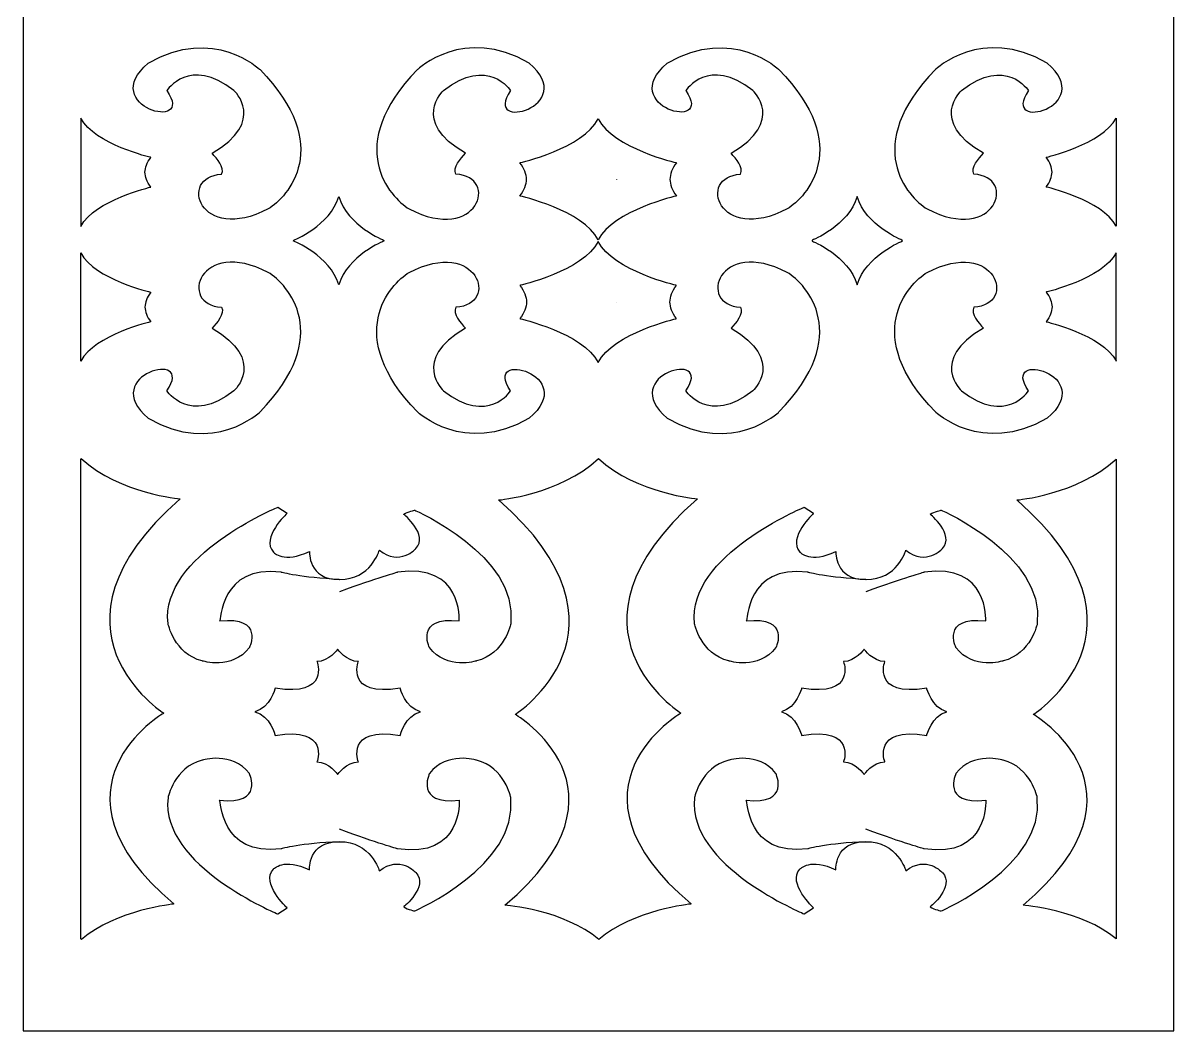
# Model space of a CAD drawing. Header units: centimetres. Extents: x 13.9 to 20, y -9 to 9.
# Drawn here: x 13.9 to 19.96, y -9 to -3.69 of the extents above; entities that cross this region are included whole.
import ezdxf

# ---------------------------------------------------------------- set-up
doc = ezdxf.new("R2010")
doc.units = ezdxf.units.CM
doc.header["$MEASUREMENT"] = 0
doc.layers.add('layer 1', color=7, linetype='Continuous')

msp = doc.modelspace()

# ---------------------------------------------------------------- linework, layer by layer
at = {"layer": 'layer 1', "color": 250, "lineweight": 30}
for points, knots in [([(13.90132, -9.00021), (13.90132, -9.00021), (13.90132, 9.00077), (13.90132, 9.00077), (13.90132, 9.00077), (13.90132, 9.00077), (19.95744, 9.00077), (19.95744, 9.00077), (19.95744, 9.00077), (19.95744, 9.00077), (19.95744, -9.00021), (19.95744, -9.00021), (19.95744, -9.00021), (19.95744, -9.00021), (13.90132, -9.00021), (13.90132, -9.00021)], [0, 0, 0, 0, 0.2, 0.2, 0.2, 0.2, 0.4, 0.4, 0.4, 0.4, 0.6, 0.6, 0.6, 0.6, 1, 1, 1, 1]), ([(14.9461, -4.48958), (14.71472, -4.50199), (14.82998, -4.85938), (15.19199, -4.67248), (15.19199, -4.67248), (15.29365, -4.61086), (15.54056, -4.34183), (15.14827, -3.93847), (15.14827, -3.93847), (15.14827, -3.93847), (14.90584, -3.7055), (14.56055, -3.90455), (14.56055, -3.90455), (14.29037, -4.13329), (14.81275, -4.27276), (14.65851, -4.0493), (14.65851, -4.0493), (14.65851, -4.0493), (14.77605, -3.86609), (15.01114, -4.0493), (15.01114, -4.0493), (15.01114, -4.0493), (15.18745, -4.2099), (14.89604, -4.37953), (14.89604, -4.37953), (14.92125, -4.40654), (14.96384, -4.45336), (14.9461, -4.48958)], [0, 0, 0, 0, 0.125, 0.125, 0.125, 0.125, 0.25, 0.25, 0.25, 0.25, 0.375, 0.375, 0.375, 0.375, 0.5, 0.5, 0.5, 0.5, 0.625, 0.625, 0.625, 0.625, 0.75, 0.75, 0.75, 0.75, 1, 1, 1, 1]), ([(16.17908, -4.48958), (16.41046, -4.50199), (16.2952, -4.85938), (15.93319, -4.67248), (15.93319, -4.67248), (15.83153, -4.61086), (15.58462, -4.34183), (15.97691, -3.93847), (15.97691, -3.93847), (15.97691, -3.93847), (16.21934, -3.7055), (16.56462, -3.90455), (16.56462, -3.90455), (16.83481, -4.13329), (16.31244, -4.27276), (16.46667, -4.0493), (16.46667, -4.0493), (16.46667, -4.0493), (16.34913, -3.86609), (16.11404, -4.0493), (16.11404, -4.0493), (16.11404, -4.0493), (15.93773, -4.2099), (16.22914, -4.37953), (16.22914, -4.37953), (16.20393, -4.40654), (16.16134, -4.45336), (16.17908, -4.48958)], [0, 0, 0, 0, 0.125, 0.125, 0.125, 0.125, 0.25, 0.25, 0.25, 0.25, 0.375, 0.375, 0.375, 0.375, 0.5, 0.5, 0.5, 0.5, 0.625, 0.625, 0.625, 0.625, 0.75, 0.75, 0.75, 0.75, 1, 1, 1, 1]), ([(17.6768, -4.48958), (17.44542, -4.50199), (17.56069, -4.85938), (17.92269, -4.67248), (17.92269, -4.67248), (18.02436, -4.61086), (18.27126, -4.34183), (17.87898, -3.93847), (17.87898, -3.93847), (17.87898, -3.93847), (17.63654, -3.7055), (17.29126, -3.90455), (17.29126, -3.90455), (17.02107, -4.13329), (17.54345, -4.27276), (17.38921, -4.0493), (17.38921, -4.0493), (17.38921, -4.0493), (17.50675, -3.86609), (17.74184, -4.0493), (17.74184, -4.0493), (17.74184, -4.0493), (17.91816, -4.2099), (17.62675, -4.37953), (17.62675, -4.37953), (17.65195, -4.40654), (17.69455, -4.45336), (17.6768, -4.48958)], [0, 0, 0, 0, 0.125, 0.125, 0.125, 0.125, 0.25, 0.25, 0.25, 0.25, 0.375, 0.375, 0.375, 0.375, 0.5, 0.5, 0.5, 0.5, 0.625, 0.625, 0.625, 0.625, 0.75, 0.75, 0.75, 0.75, 1, 1, 1, 1]), ([(18.90437, -4.48958), (19.13576, -4.50199), (19.02049, -4.85938), (18.65849, -4.67248), (18.65849, -4.67248), (18.55682, -4.61086), (18.30992, -4.34183), (18.7022, -3.93847), (18.7022, -3.93847), (18.7022, -3.93847), (18.94464, -3.7055), (19.28992, -3.90455), (19.28992, -3.90455), (19.56011, -4.13329), (19.03773, -4.27276), (19.19197, -4.0493), (19.19197, -4.0493), (19.19197, -4.0493), (19.07442, -3.86609), (18.83934, -4.0493), (18.83934, -4.0493), (18.83934, -4.0493), (18.66302, -4.2099), (18.95443, -4.37953), (18.95443, -4.37953), (18.92923, -4.40654), (18.88663, -4.45336), (18.90437, -4.48958)], [0, 0, 0, 0, 0.125, 0.125, 0.125, 0.125, 0.25, 0.25, 0.25, 0.25, 0.375, 0.375, 0.375, 0.375, 0.5, 0.5, 0.5, 0.5, 0.625, 0.625, 0.625, 0.625, 0.75, 0.75, 0.75, 0.75, 1, 1, 1, 1]), ([(14.20552, -4.19438), (14.20557, -4.19448), (14.20563, -4.19458), (14.20568, -4.19468), (14.20568, -4.19468), (14.27717, -4.33331), (14.57471, -4.40142), (14.57471, -4.40142), (14.57471, -4.40142), (14.55241, -4.42835), (14.54406, -4.45528), (14.54295, -4.47936), (14.54295, -4.47936), (14.54406, -4.50345), (14.55241, -4.53037), (14.57471, -4.55731), (14.57471, -4.55731), (14.57471, -4.55731), (14.27705, -4.62543), (14.20564, -4.76412), (14.20564, -4.76412), (14.2056, -4.76419), (14.20556, -4.76426), (14.20552, -4.76434), (14.20552, -4.76434), (14.20552, -4.76434), (14.20552, -4.19438), (14.20552, -4.19438)], [0, 0, 0, 0, 0.125, 0.125, 0.125, 0.125, 0.25, 0.25, 0.25, 0.25, 0.375, 0.375, 0.375, 0.375, 0.5, 0.5, 0.5, 0.5, 0.625, 0.625, 0.625, 0.625, 0.75, 0.75, 0.75, 0.75, 1, 1, 1, 1]), ([(16.92794, -4.83523), (17.00752, -4.68008), (17.34051, -4.60387), (17.34051, -4.60387), (17.34051, -4.60387), (17.3156, -4.57377), (17.30627, -4.54368), (17.30502, -4.51676), (17.30502, -4.51676), (17.30627, -4.48985), (17.3156, -4.45976), (17.34051, -4.42966), (17.34051, -4.42966), (17.34051, -4.42966), (17.00752, -4.35345), (16.92794, -4.1983), (16.92794, -4.1983), (16.84836, -4.35345), (16.51537, -4.42966), (16.51537, -4.42966), (16.51537, -4.42966), (16.54029, -4.45976), (16.54961, -4.48985), (16.55087, -4.51676), (16.55087, -4.51676), (16.54961, -4.54368), (16.54029, -4.57377), (16.51537, -4.60387), (16.51537, -4.60387), (16.51537, -4.60387), (16.84836, -4.68008), (16.92794, -4.83523)], [0, 0, 0, 0, 0.1111111, 0.1111111, 0.1111111, 0.1111111, 0.2222222, 0.2222222, 0.2222222, 0.2222222, 0.3333333, 0.3333333, 0.3333333, 0.3333333, 0.4444444, 0.4444444, 0.4444444, 0.4444444, 0.5555556, 0.5555556, 0.5555556, 0.5555556, 0.6666667, 0.6666667, 0.6666667, 0.6666667, 0.7777778, 0.7777778, 0.7777778, 0.7777778, 1, 1, 1, 1]), ([(19.65324, -4.19375), (19.65319, -4.19385), (19.65313, -4.19395), (19.65307, -4.19405), (19.65307, -4.19405), (19.58158, -4.33269), (19.28405, -4.40079), (19.28405, -4.40079), (19.28405, -4.40079), (19.30634, -4.42772), (19.31469, -4.45465), (19.31581, -4.47873), (19.31581, -4.47873), (19.31469, -4.50281), (19.30634, -4.52974), (19.28405, -4.55668), (19.28405, -4.55668), (19.28405, -4.55668), (19.58171, -4.62481), (19.65312, -4.76349), (19.65312, -4.76349), (19.65316, -4.76356), (19.6532, -4.76364), (19.65324, -4.76371), (19.65324, -4.76371), (19.65324, -4.76371), (19.65324, -4.19375), (19.65324, -4.19375)], [0, 0, 0, 0, 0.125, 0.125, 0.125, 0.125, 0.25, 0.25, 0.25, 0.25, 0.375, 0.375, 0.375, 0.375, 0.5, 0.5, 0.5, 0.5, 0.625, 0.625, 0.625, 0.625, 0.75, 0.75, 0.75, 0.75, 1, 1, 1, 1]), ([(15.79949, -4.83966), (15.79956, -4.8395), (15.79963, -4.83934), (15.79971, -4.83918), (15.79971, -4.83918), (15.79992, -4.83872), (15.80014, -4.83827), (15.80036, -4.83781), (15.80036, -4.83781), (15.80036, -4.83781), (15.60845, -4.7616), (15.56259, -4.60644), (15.56259, -4.60644), (15.51673, -4.7616), (15.32482, -4.83781), (15.32482, -4.83781), (15.32482, -4.83781), (15.32504, -4.83827), (15.32526, -4.83874), (15.32548, -4.8392), (15.32548, -4.8392), (15.32555, -4.83935), (15.32562, -4.83951), (15.3257, -4.83966), (15.3257, -4.83966), (15.32562, -4.83982), (15.32555, -4.83997), (15.32548, -4.84013), (15.32548, -4.84013), (15.32526, -4.84059), (15.32504, -4.84105), (15.32482, -4.84151), (15.32482, -4.84151), (15.32482, -4.84151), (15.51672, -4.91773), (15.56259, -5.07288), (15.56259, -5.07288), (15.60845, -4.91773), (15.80036, -4.84152), (15.80036, -4.84152), (15.80036, -4.84152), (15.80014, -4.84106), (15.79992, -4.8406), (15.79971, -4.84014), (15.79971, -4.84014), (15.79963, -4.83998), (15.79956, -4.83982), (15.79949, -4.83966)], [0, 0, 0, 0, 0.0769231, 0.0769231, 0.0769231, 0.0769231, 0.1538462, 0.1538462, 0.1538462, 0.1538462, 0.2307692, 0.2307692, 0.2307692, 0.2307692, 0.3076923, 0.3076923, 0.3076923, 0.3076923, 0.3846154, 0.3846154, 0.3846154, 0.3846154, 0.4615385, 0.4615385, 0.4615385, 0.4615385, 0.5384615, 0.5384615, 0.5384615, 0.5384615, 0.6153846, 0.6153846, 0.6153846, 0.6153846, 0.6923077, 0.6923077, 0.6923077, 0.6923077, 0.7692308, 0.7692308, 0.7692308, 0.7692308, 0.8461538, 0.8461538, 0.8461538, 0.8461538, 1, 1, 1, 1]), ([(18.52749, -4.83966), (18.52756, -4.83982), (18.52763, -4.83998), (18.52771, -4.84014), (18.52771, -4.84014), (18.52792, -4.8406), (18.52814, -4.84106), (18.52836, -4.84152), (18.52836, -4.84152), (18.52836, -4.84152), (18.33645, -4.91773), (18.29059, -5.07288), (18.29059, -5.07288), (18.24472, -4.91773), (18.05282, -4.84152), (18.05282, -4.84152), (18.05282, -4.84152), (18.05304, -4.84105), (18.05326, -4.84059), (18.05348, -4.84013), (18.05348, -4.84013), (18.05355, -4.83997), (18.05362, -4.83982), (18.05369, -4.83966), (18.05369, -4.83966), (18.05362, -4.83951), (18.05355, -4.83935), (18.05348, -4.8392), (18.05348, -4.8392), (18.05326, -4.83874), (18.05304, -4.83827), (18.05282, -4.83781), (18.05282, -4.83781), (18.05282, -4.83781), (18.24472, -4.7616), (18.29059, -4.60644), (18.29059, -4.60644), (18.33645, -4.7616), (18.52836, -4.83781), (18.52836, -4.83781), (18.52836, -4.83781), (18.52814, -4.83827), (18.52792, -4.83872), (18.52771, -4.83918), (18.52771, -4.83918), (18.52763, -4.83934), (18.52756, -4.8395), (18.52749, -4.83966)], [0, 0, 0, 0, 0.0769231, 0.0769231, 0.0769231, 0.0769231, 0.1538462, 0.1538462, 0.1538462, 0.1538462, 0.2307692, 0.2307692, 0.2307692, 0.2307692, 0.3076923, 0.3076923, 0.3076923, 0.3076923, 0.3846154, 0.3846154, 0.3846154, 0.3846154, 0.4615385, 0.4615385, 0.4615385, 0.4615385, 0.5384615, 0.5384615, 0.5384615, 0.5384615, 0.6153846, 0.6153846, 0.6153846, 0.6153846, 0.6923077, 0.6923077, 0.6923077, 0.6923077, 0.7692308, 0.7692308, 0.7692308, 0.7692308, 0.8461538, 0.8461538, 0.8461538, 0.8461538, 1, 1, 1, 1]), ([(14.9461, -5.18975), (14.71472, -5.17733), (14.82998, -4.81995), (15.19199, -5.00684), (15.19199, -5.00684), (15.29365, -5.06847), (15.54056, -5.33749), (15.14827, -5.74085), (15.14827, -5.74085), (15.14827, -5.74085), (14.90584, -5.97382), (14.56055, -5.77478), (14.56055, -5.77478), (14.29037, -5.54603), (14.81275, -5.40656), (14.65851, -5.63002), (14.65851, -5.63002), (14.65851, -5.63002), (14.77605, -5.81323), (15.01114, -5.63002), (15.01114, -5.63002), (15.01114, -5.63002), (15.18745, -5.46943), (14.89604, -5.29979), (14.89604, -5.29979), (14.92125, -5.27279), (14.96384, -5.22596), (14.9461, -5.18975)], [0, 0, 0, 0, 0.125, 0.125, 0.125, 0.125, 0.25, 0.25, 0.25, 0.25, 0.375, 0.375, 0.375, 0.375, 0.5, 0.5, 0.5, 0.5, 0.625, 0.625, 0.625, 0.625, 0.75, 0.75, 0.75, 0.75, 1, 1, 1, 1]), ([(16.17908, -5.18975), (16.41046, -5.17733), (16.2952, -4.81995), (15.93319, -5.00684), (15.93319, -5.00684), (15.83153, -5.06847), (15.58462, -5.33749), (15.97691, -5.74085), (15.97691, -5.74085), (15.97691, -5.74085), (16.21934, -5.97382), (16.56462, -5.77478), (16.56462, -5.77478), (16.83481, -5.54603), (16.31244, -5.40656), (16.46667, -5.63002), (16.46667, -5.63002), (16.46667, -5.63002), (16.34913, -5.81323), (16.11404, -5.63002), (16.11404, -5.63002), (16.11404, -5.63002), (15.93773, -5.46943), (16.22914, -5.29979), (16.22914, -5.29979), (16.20393, -5.27279), (16.16134, -5.22596), (16.17908, -5.18975)], [0, 0, 0, 0, 0.125, 0.125, 0.125, 0.125, 0.25, 0.25, 0.25, 0.25, 0.375, 0.375, 0.375, 0.375, 0.5, 0.5, 0.5, 0.5, 0.625, 0.625, 0.625, 0.625, 0.75, 0.75, 0.75, 0.75, 1, 1, 1, 1]), ([(16.92794, -4.8441), (17.00752, -4.99925), (17.34051, -5.07546), (17.34051, -5.07546), (17.34051, -5.07546), (17.3156, -5.10556), (17.30627, -5.13565), (17.30502, -5.16256), (17.30502, -5.16256), (17.30627, -5.18948), (17.3156, -5.21957), (17.34051, -5.24966), (17.34051, -5.24966), (17.34051, -5.24966), (17.00752, -5.32588), (16.92794, -5.48103), (16.92794, -5.48103), (16.84836, -5.32588), (16.51537, -5.24966), (16.51537, -5.24966), (16.51537, -5.24966), (16.54029, -5.21957), (16.54961, -5.18948), (16.55087, -5.16256), (16.55087, -5.16256), (16.54961, -5.13565), (16.54029, -5.10556), (16.51537, -5.07546), (16.51537, -5.07546), (16.51537, -5.07546), (16.84836, -4.99925), (16.92794, -4.8441)], [0, 0, 0, 0, 0.1111111, 0.1111111, 0.1111111, 0.1111111, 0.2222222, 0.2222222, 0.2222222, 0.2222222, 0.3333333, 0.3333333, 0.3333333, 0.3333333, 0.4444444, 0.4444444, 0.4444444, 0.4444444, 0.5555556, 0.5555556, 0.5555556, 0.5555556, 0.6666667, 0.6666667, 0.6666667, 0.6666667, 0.7777778, 0.7777778, 0.7777778, 0.7777778, 1, 1, 1, 1]), ([(17.6768, -5.18975), (17.44542, -5.17733), (17.56069, -4.81995), (17.92269, -5.00684), (17.92269, -5.00684), (18.02436, -5.06847), (18.27126, -5.33749), (17.87898, -5.74085), (17.87898, -5.74085), (17.87898, -5.74085), (17.63654, -5.97382), (17.29126, -5.77478), (17.29126, -5.77478), (17.02107, -5.54603), (17.54345, -5.40656), (17.38921, -5.63002), (17.38921, -5.63002), (17.38921, -5.63002), (17.50675, -5.81323), (17.74184, -5.63002), (17.74184, -5.63002), (17.74184, -5.63002), (17.91816, -5.46943), (17.62675, -5.29979), (17.62675, -5.29979), (17.65195, -5.27279), (17.69455, -5.22596), (17.6768, -5.18975)], [0, 0, 0, 0, 0.125, 0.125, 0.125, 0.125, 0.25, 0.25, 0.25, 0.25, 0.375, 0.375, 0.375, 0.375, 0.5, 0.5, 0.5, 0.5, 0.625, 0.625, 0.625, 0.625, 0.75, 0.75, 0.75, 0.75, 1, 1, 1, 1]), ([(18.90437, -5.18975), (19.13576, -5.17733), (19.02049, -4.81995), (18.65849, -5.00684), (18.65849, -5.00684), (18.55682, -5.06847), (18.30992, -5.33749), (18.7022, -5.74085), (18.7022, -5.74085), (18.7022, -5.74085), (18.94464, -5.97382), (19.28992, -5.77478), (19.28992, -5.77478), (19.56011, -5.54603), (19.03773, -5.40656), (19.19197, -5.63002), (19.19197, -5.63002), (19.19197, -5.63002), (19.07442, -5.81323), (18.83934, -5.63002), (18.83934, -5.63002), (18.83934, -5.63002), (18.66302, -5.46943), (18.95443, -5.29979), (18.95443, -5.29979), (18.92923, -5.27279), (18.88663, -5.22596), (18.90437, -5.18975)], [0, 0, 0, 0, 0.125, 0.125, 0.125, 0.125, 0.25, 0.25, 0.25, 0.25, 0.375, 0.375, 0.375, 0.375, 0.5, 0.5, 0.5, 0.5, 0.625, 0.625, 0.625, 0.625, 0.75, 0.75, 0.75, 0.75, 1, 1, 1, 1]), ([(14.20552, -5.47391), (14.20557, -5.47381), (14.20563, -5.47371), (14.20568, -5.47361), (14.20568, -5.47361), (14.27717, -5.33497), (14.57471, -5.26687), (14.57471, -5.26687), (14.57471, -5.26687), (14.55241, -5.23994), (14.54406, -5.21301), (14.54295, -5.18893), (14.54295, -5.18893), (14.54406, -5.16484), (14.55241, -5.13792), (14.57471, -5.11098), (14.57471, -5.11098), (14.57471, -5.11098), (14.27705, -5.04286), (14.20564, -4.90417), (14.20564, -4.90417), (14.2056, -4.90409), (14.20556, -4.90402), (14.20552, -4.90395), (14.20552, -4.90395), (14.20552, -4.90395), (14.20552, -5.47391), (14.20552, -5.47391)], [0, 0, 0, 0, 0.125, 0.125, 0.125, 0.125, 0.25, 0.25, 0.25, 0.25, 0.375, 0.375, 0.375, 0.375, 0.5, 0.5, 0.5, 0.5, 0.625, 0.625, 0.625, 0.625, 0.75, 0.75, 0.75, 0.75, 1, 1, 1, 1]), ([(19.65324, -5.47328), (19.65319, -5.47318), (19.65313, -5.47308), (19.65307, -5.47298), (19.65307, -5.47298), (19.58158, -5.33434), (19.28405, -5.26624), (19.28405, -5.26624), (19.28405, -5.26624), (19.30634, -5.23931), (19.31469, -5.21238), (19.31581, -5.1883), (19.31581, -5.1883), (19.31469, -5.16422), (19.30634, -5.13729), (19.28405, -5.11036), (19.28405, -5.11036), (19.28405, -5.11036), (19.58171, -5.04223), (19.65312, -4.90354), (19.65312, -4.90354), (19.65316, -4.90346), (19.6532, -4.9034), (19.65324, -4.90332), (19.65324, -4.90332), (19.65324, -4.90332), (19.65324, -5.47328), (19.65324, -5.47328)], [0, 0, 0, 0, 0.125, 0.125, 0.125, 0.125, 0.25, 0.25, 0.25, 0.25, 0.375, 0.375, 0.375, 0.375, 0.5, 0.5, 0.5, 0.5, 0.625, 0.625, 0.625, 0.625, 0.75, 0.75, 0.75, 0.75, 1, 1, 1, 1]), ([(14.20945, -8.51903), (14.38958, -8.36245), (14.69561, -8.3316), (14.69561, -8.3316), (14.69561, -8.3316), (13.96981, -7.71994), (14.6416, -7.32708), (14.6416, -7.32708), (14.6416, -7.32708), (14.6416, -7.32708), (13.94704, -6.88295), (14.72842, -6.19824), (14.72842, -6.19824), (14.72842, -6.19824), (14.41164, -6.1725), (14.2078, -5.9871), (14.2078, -5.9871), (14.20704, -5.9878), (14.20628, -5.98848), (14.20552, -5.98917), (14.20552, -5.98917), (14.20552, -5.98917), (14.20552, -8.5157), (14.20552, -8.5157), (14.20552, -8.5157), (14.20683, -8.51681), (14.20815, -8.51791), (14.20945, -8.51903)], [0, 0, 0, 0, 0.125, 0.125, 0.125, 0.125, 0.25, 0.25, 0.25, 0.25, 0.375, 0.375, 0.375, 0.375, 0.5, 0.5, 0.5, 0.5, 0.625, 0.625, 0.625, 0.625, 0.75, 0.75, 0.75, 0.75, 1, 1, 1, 1]), ([(16.93082, -8.51903), (17.11095, -8.36245), (17.41699, -8.3316), (17.41699, -8.3316), (17.41699, -8.3316), (16.69118, -7.71994), (17.36298, -7.32709), (17.36298, -7.32709), (17.36298, -7.32709), (17.36298, -7.32709), (16.66841, -6.88295), (17.4498, -6.19824), (17.4498, -6.19824), (17.4498, -6.19824), (17.13302, -6.1725), (16.92918, -5.9871), (16.92918, -5.9871), (16.72555, -6.17667), (16.40399, -6.20469), (16.40399, -6.20469), (16.40399, -6.20469), (17.18538, -6.8894), (16.49082, -7.33353), (16.49082, -7.33353), (16.49082, -7.33353), (16.49082, -7.33353), (17.16261, -7.72638), (16.4368, -8.33805), (16.4368, -8.33805), (16.4368, -8.33805), (16.75069, -8.36245), (16.93082, -8.51903)], [0, 0, 0, 0, 0.1111111, 0.1111111, 0.1111111, 0.1111111, 0.2222222, 0.2222222, 0.2222222, 0.2222222, 0.3333333, 0.3333333, 0.3333333, 0.3333333, 0.4444444, 0.4444444, 0.4444444, 0.4444444, 0.5555556, 0.5555556, 0.5555556, 0.5555556, 0.6666667, 0.6666667, 0.6666667, 0.6666667, 0.7777778, 0.7777778, 0.7777778, 0.7777778, 1, 1, 1, 1]), ([(19.65324, -5.98918), (19.65316, -5.98925), (19.65308, -5.98932), (19.65301, -5.98938), (19.65301, -5.98938), (19.44926, -6.17687), (19.13034, -6.20469), (19.13034, -6.20469), (19.13034, -6.20469), (19.91172, -6.8894), (19.21716, -7.33353), (19.21716, -7.33353), (19.21716, -7.33353), (19.21716, -7.33353), (19.88895, -7.72639), (19.16314, -8.33806), (19.16314, -8.33806), (19.16314, -8.33806), (19.47201, -8.36208), (19.6528, -8.51533), (19.6528, -8.51533), (19.65294, -8.51545), (19.65309, -8.51558), (19.65324, -8.5157), (19.65324, -8.5157), (19.65324, -8.5157), (19.65324, -5.98918), (19.65324, -5.98918)], [0, 0, 0, 0, 0.125, 0.125, 0.125, 0.125, 0.25, 0.25, 0.25, 0.25, 0.375, 0.375, 0.375, 0.375, 0.5, 0.5, 0.5, 0.5, 0.625, 0.625, 0.625, 0.625, 0.75, 0.75, 0.75, 0.75, 1, 1, 1, 1]), ([(15.5654, -6.62263), (15.56539, -6.62263), (15.56538, -6.62263), (15.56537, -6.62263), (15.56537, -6.62263), (15.40119, -6.6261), (15.40812, -6.47526), (15.40812, -6.47526), (15.40812, -6.47526), (15.27465, -6.54119), (15.21887, -6.4786), (15.21887, -6.4786), (15.21887, -6.4786), (15.15093, -6.40538), (15.29057, -6.2749), (15.29057, -6.2749), (15.29057, -6.2749), (15.29057, -6.2749), (15.2418, -6.24287), (15.2418, -6.24287), (15.2418, -6.24287), (15.2418, -6.24287), (14.62437, -6.49589), (14.66422, -6.85431), (14.66422, -6.85431), (14.66422, -6.85431), (14.69568, -7.01511), (14.84461, -7.05192), (14.84461, -7.05192), (14.84461, -7.05192), (15.00055, -7.10128), (15.0924, -6.98174), (15.0924, -6.98174), (15.0924, -6.98174), (15.17173, -6.81592), (14.93584, -6.84099), (14.93584, -6.84099), (14.94491, -6.84656), (14.93477, -6.54345), (15.26015, -6.58555), (15.26015, -6.58555), (15.26015, -6.58555), (15.36548, -6.61458), (15.5654, -6.62263)], [0, 0, 0, 0, 0.0833333, 0.0833333, 0.0833333, 0.0833333, 0.1666667, 0.1666667, 0.1666667, 0.1666667, 0.25, 0.25, 0.25, 0.25, 0.3333333, 0.3333333, 0.3333333, 0.3333333, 0.4166667, 0.4166667, 0.4166667, 0.4166667, 0.5, 0.5, 0.5, 0.5, 0.5833333, 0.5833333, 0.5833333, 0.5833333, 0.6666667, 0.6666667, 0.6666667, 0.6666667, 0.75, 0.75, 0.75, 0.75, 0.8333333, 0.8333333, 0.8333333, 0.8333333, 1, 1, 1, 1]), ([(15.56682, -6.62263), (15.73102, -6.62612), (15.77631, -6.46923), (15.77631, -6.46923), (15.77631, -6.46923), (15.88389, -6.55465), (15.96882, -6.46051), (15.96882, -6.46051), (15.96882, -6.46051), (16.03677, -6.38729), (15.90422, -6.27985), (15.90422, -6.27985), (15.90422, -6.27985), (15.92735, -6.26517), (15.96258, -6.25845), (15.96258, -6.25845), (15.96258, -6.25845), (15.96258, -6.25845), (16.50785, -6.49589), (16.46799, -6.85431), (16.46799, -6.85431), (16.46799, -6.85431), (16.43653, -7.01511), (16.2876, -7.05192), (16.2876, -7.05192), (16.2876, -7.05192), (16.13166, -7.10128), (16.03981, -6.98174), (16.03981, -6.98174), (16.03981, -6.98174), (15.96048, -6.81592), (16.19637, -6.84099), (16.19637, -6.84099), (16.19637, -6.84099), (16.21474, -6.5328), (15.87206, -6.58555), (15.87206, -6.58555), (15.87206, -6.58555), (15.76673, -6.61458), (15.56611, -6.68811)], [0, 0, 0, 0, 0.0909091, 0.0909091, 0.0909091, 0.0909091, 0.1818182, 0.1818182, 0.1818182, 0.1818182, 0.2727273, 0.2727273, 0.2727273, 0.2727273, 0.3636364, 0.3636364, 0.3636364, 0.3636364, 0.4545455, 0.4545455, 0.4545455, 0.4545455, 0.5454545, 0.5454545, 0.5454545, 0.5454545, 0.6363636, 0.6363636, 0.6363636, 0.6363636, 0.7272727, 0.7272727, 0.7272727, 0.7272727, 0.8181818, 0.8181818, 0.8181818, 0.8181818, 1, 1, 1, 1]), ([(18.33574, -6.62263), (18.33574, -6.62263), (18.33573, -6.62263), (18.33572, -6.62263), (18.33572, -6.62263), (18.17154, -6.6261), (18.17847, -6.47526), (18.17847, -6.47526), (18.17847, -6.47526), (18.045, -6.54119), (17.98922, -6.4786), (17.98922, -6.4786), (17.98922, -6.4786), (17.92127, -6.40538), (18.06092, -6.2749), (18.06092, -6.2749), (18.06092, -6.2749), (18.06092, -6.2749), (18.01214, -6.24287), (18.01214, -6.24287), (18.01214, -6.24287), (18.01214, -6.24287), (17.39471, -6.49589), (17.43457, -6.85431), (17.43457, -6.85431), (17.43457, -6.85431), (17.46603, -7.01511), (17.61496, -7.05192), (17.61496, -7.05192), (17.61496, -7.05192), (17.7709, -7.10128), (17.86275, -6.98174), (17.86275, -6.98174), (17.86275, -6.98174), (17.94207, -6.81592), (17.70619, -6.84099), (17.70619, -6.84099), (17.71525, -6.84656), (17.70512, -6.54345), (18.0305, -6.58555), (18.0305, -6.58555), (18.0305, -6.58555), (18.13583, -6.61458), (18.33574, -6.62263)], [0, 0, 0, 0, 0.0833333, 0.0833333, 0.0833333, 0.0833333, 0.1666667, 0.1666667, 0.1666667, 0.1666667, 0.25, 0.25, 0.25, 0.25, 0.3333333, 0.3333333, 0.3333333, 0.3333333, 0.4166667, 0.4166667, 0.4166667, 0.4166667, 0.5, 0.5, 0.5, 0.5, 0.5833333, 0.5833333, 0.5833333, 0.5833333, 0.6666667, 0.6666667, 0.6666667, 0.6666667, 0.75, 0.75, 0.75, 0.75, 0.8333333, 0.8333333, 0.8333333, 0.8333333, 1, 1, 1, 1]), ([(18.33716, -6.62263), (18.50136, -6.62612), (18.54666, -6.46923), (18.54666, -6.46923), (18.54666, -6.46923), (18.65424, -6.55465), (18.73917, -6.46051), (18.73917, -6.46051), (18.73917, -6.46051), (18.80712, -6.38729), (18.67457, -6.27985), (18.67457, -6.27985), (18.67457, -6.27985), (18.69769, -6.26517), (18.73293, -6.25845), (18.73293, -6.25845), (18.73293, -6.25845), (18.73293, -6.25845), (19.27819, -6.49589), (19.23834, -6.85431), (19.23834, -6.85431), (19.23834, -6.85431), (19.20687, -7.01511), (19.05795, -7.05192), (19.05795, -7.05192), (19.05795, -7.05192), (18.902, -7.10128), (18.81015, -6.98174), (18.81015, -6.98174), (18.81015, -6.98174), (18.73083, -6.81592), (18.96672, -6.84099), (18.96672, -6.84099), (18.96672, -6.84099), (18.98509, -6.5328), (18.64241, -6.58555), (18.64241, -6.58555), (18.64241, -6.58555), (18.53708, -6.61458), (18.33645, -6.68811)], [0, 0, 0, 0, 0.0909091, 0.0909091, 0.0909091, 0.0909091, 0.1818182, 0.1818182, 0.1818182, 0.1818182, 0.2727273, 0.2727273, 0.2727273, 0.2727273, 0.3636364, 0.3636364, 0.3636364, 0.3636364, 0.4545455, 0.4545455, 0.4545455, 0.4545455, 0.5454545, 0.5454545, 0.5454545, 0.5454545, 0.6363636, 0.6363636, 0.6363636, 0.6363636, 0.7272727, 0.7272727, 0.7272727, 0.7272727, 0.8181818, 0.8181818, 0.8181818, 0.8181818, 1, 1, 1, 1]), ([(15.9924, -7.31974), (15.91137, -7.3408), (15.88605, -7.44371), (15.88605, -7.44371), (15.88605, -7.44371), (15.59483, -7.39693), (15.66574, -7.58405), (15.66574, -7.58405), (15.66574, -7.58405), (15.60242, -7.58405), (15.55684, -7.64954), (15.55684, -7.64954), (15.55684, -7.64954), (15.55684, -7.64954), (15.51126, -7.58405), (15.44795, -7.58405), (15.44795, -7.58405), (15.44795, -7.58405), (15.51886, -7.39693), (15.22764, -7.44371), (15.22764, -7.44371), (15.22764, -7.44371), (15.20232, -7.3408), (15.12128, -7.31974), (15.12128, -7.31974), (15.20232, -7.29869), (15.22764, -7.19578), (15.22764, -7.19578), (15.22764, -7.19578), (15.51886, -7.24256), (15.44795, -7.05544), (15.44795, -7.05544), (15.44795, -7.05544), (15.51126, -7.05544), (15.55684, -6.98995), (15.55684, -6.98995), (15.55684, -6.98995), (15.55684, -6.98995), (15.60242, -7.05544), (15.66574, -7.05544), (15.66574, -7.05544), (15.66574, -7.05544), (15.59483, -7.24256), (15.88605, -7.19578), (15.88605, -7.19578), (15.88605, -7.19578), (15.91137, -7.29869), (15.9924, -7.31974)], [0, 0, 0, 0, 0.0769231, 0.0769231, 0.0769231, 0.0769231, 0.1538462, 0.1538462, 0.1538462, 0.1538462, 0.2307692, 0.2307692, 0.2307692, 0.2307692, 0.3076923, 0.3076923, 0.3076923, 0.3076923, 0.3846154, 0.3846154, 0.3846154, 0.3846154, 0.4615385, 0.4615385, 0.4615385, 0.4615385, 0.5384615, 0.5384615, 0.5384615, 0.5384615, 0.6153846, 0.6153846, 0.6153846, 0.6153846, 0.6923077, 0.6923077, 0.6923077, 0.6923077, 0.7692308, 0.7692308, 0.7692308, 0.7692308, 0.8461538, 0.8461538, 0.8461538, 0.8461538, 1, 1, 1, 1]), ([(18.76275, -7.31974), (18.68172, -7.3408), (18.65639, -7.44371), (18.65639, -7.44371), (18.65639, -7.44371), (18.36518, -7.39693), (18.43608, -7.58405), (18.43608, -7.58405), (18.43608, -7.58405), (18.37277, -7.58405), (18.32719, -7.64954), (18.32719, -7.64954), (18.32719, -7.64954), (18.32719, -7.64954), (18.28161, -7.58405), (18.2183, -7.58405), (18.2183, -7.58405), (18.2183, -7.58405), (18.28921, -7.39693), (17.99799, -7.44371), (17.99799, -7.44371), (17.99799, -7.44371), (17.97266, -7.3408), (17.89163, -7.31974), (17.89163, -7.31974), (17.97266, -7.29869), (17.99799, -7.19578), (17.99799, -7.19578), (17.99799, -7.19578), (18.28921, -7.24256), (18.2183, -7.05544), (18.2183, -7.05544), (18.2183, -7.05544), (18.28161, -7.05544), (18.32719, -6.98995), (18.32719, -6.98995), (18.32719, -6.98995), (18.32719, -6.98995), (18.37277, -7.05544), (18.43608, -7.05544), (18.43608, -7.05544), (18.43608, -7.05544), (18.36518, -7.24256), (18.65639, -7.19578), (18.65639, -7.19578), (18.65639, -7.19578), (18.68172, -7.29869), (18.76275, -7.31974)], [0, 0, 0, 0, 0.0769231, 0.0769231, 0.0769231, 0.0769231, 0.1538462, 0.1538462, 0.1538462, 0.1538462, 0.2307692, 0.2307692, 0.2307692, 0.2307692, 0.3076923, 0.3076923, 0.3076923, 0.3076923, 0.3846154, 0.3846154, 0.3846154, 0.3846154, 0.4615385, 0.4615385, 0.4615385, 0.4615385, 0.5384615, 0.5384615, 0.5384615, 0.5384615, 0.6153846, 0.6153846, 0.6153846, 0.6153846, 0.6923077, 0.6923077, 0.6923077, 0.6923077, 0.7692308, 0.7692308, 0.7692308, 0.7692308, 0.8461538, 0.8461538, 0.8461538, 0.8461538, 1, 1, 1, 1]), ([(15.5654, -8.00399), (15.56539, -8.00399), (15.56538, -8.00399), (15.56537, -8.00399), (15.56537, -8.00399), (15.40119, -8.00052), (15.40812, -8.15137), (15.40812, -8.15137), (15.40812, -8.15137), (15.27465, -8.08543), (15.21887, -8.14802), (15.21887, -8.14802), (15.21887, -8.14802), (15.15093, -8.22124), (15.29057, -8.35173), (15.29057, -8.35173), (15.29057, -8.35173), (15.29057, -8.35173), (15.2418, -8.38375), (15.2418, -8.38375), (15.2418, -8.38375), (15.2418, -8.38375), (14.62437, -8.13074), (14.66422, -7.77232), (14.66422, -7.77232), (14.66422, -7.77232), (14.69568, -7.61151), (14.84461, -7.5747), (14.84461, -7.5747), (14.84461, -7.5747), (15.00055, -7.52534), (15.0924, -7.64489), (15.0924, -7.64489), (15.0924, -7.64489), (15.17173, -7.8107), (14.93584, -7.78564), (14.93584, -7.78564), (14.94491, -7.78006), (14.93477, -8.08317), (15.26015, -8.04107), (15.26015, -8.04107), (15.26015, -8.04107), (15.36548, -8.01205), (15.5654, -8.00399)], [0, 0, 0, 0, 0.0833333, 0.0833333, 0.0833333, 0.0833333, 0.1666667, 0.1666667, 0.1666667, 0.1666667, 0.25, 0.25, 0.25, 0.25, 0.3333333, 0.3333333, 0.3333333, 0.3333333, 0.4166667, 0.4166667, 0.4166667, 0.4166667, 0.5, 0.5, 0.5, 0.5, 0.5833333, 0.5833333, 0.5833333, 0.5833333, 0.6666667, 0.6666667, 0.6666667, 0.6666667, 0.75, 0.75, 0.75, 0.75, 0.8333333, 0.8333333, 0.8333333, 0.8333333, 1, 1, 1, 1]), ([(15.56682, -8.00399), (15.73102, -8.0005), (15.77631, -8.1574), (15.77631, -8.1574), (15.77631, -8.1574), (15.88389, -8.07198), (15.96882, -8.16611), (15.96882, -8.16611), (15.96882, -8.16611), (16.03677, -8.23933), (15.90422, -8.34677), (15.90422, -8.34677), (15.90422, -8.34677), (15.92735, -8.36146), (15.96258, -8.36817), (15.96258, -8.36817), (15.96258, -8.36817), (15.96258, -8.36817), (16.50785, -8.13074), (16.46799, -7.77232), (16.46799, -7.77232), (16.46799, -7.77232), (16.43653, -7.61151), (16.2876, -7.5747), (16.2876, -7.5747), (16.2876, -7.5747), (16.13166, -7.52534), (16.03981, -7.64489), (16.03981, -7.64489), (16.03981, -7.64489), (15.96048, -7.8107), (16.19637, -7.78564), (16.19637, -7.78564), (16.19637, -7.78564), (16.21474, -8.09382), (15.87206, -8.04107), (15.87206, -8.04107), (15.87206, -8.04107), (15.76673, -8.01205), (15.56611, -7.93851)], [0, 0, 0, 0, 0.0909091, 0.0909091, 0.0909091, 0.0909091, 0.1818182, 0.1818182, 0.1818182, 0.1818182, 0.2727273, 0.2727273, 0.2727273, 0.2727273, 0.3636364, 0.3636364, 0.3636364, 0.3636364, 0.4545455, 0.4545455, 0.4545455, 0.4545455, 0.5454545, 0.5454545, 0.5454545, 0.5454545, 0.6363636, 0.6363636, 0.6363636, 0.6363636, 0.7272727, 0.7272727, 0.7272727, 0.7272727, 0.8181818, 0.8181818, 0.8181818, 0.8181818, 1, 1, 1, 1]), ([(18.33574, -8.00399), (18.33574, -8.00399), (18.33573, -8.00399), (18.33572, -8.00399), (18.33572, -8.00399), (18.17154, -8.00052), (18.17847, -8.15137), (18.17847, -8.15137), (18.17847, -8.15137), (18.045, -8.08543), (17.98922, -8.14802), (17.98922, -8.14802), (17.98922, -8.14802), (17.92127, -8.22124), (18.06092, -8.35173), (18.06092, -8.35173), (18.06092, -8.35173), (18.06092, -8.35173), (18.01214, -8.38375), (18.01214, -8.38375), (18.01214, -8.38375), (18.01214, -8.38375), (17.39471, -8.13074), (17.43457, -7.77232), (17.43457, -7.77232), (17.43457, -7.77232), (17.46603, -7.61151), (17.61496, -7.5747), (17.61496, -7.5747), (17.61496, -7.5747), (17.7709, -7.52534), (17.86275, -7.64489), (17.86275, -7.64489), (17.86275, -7.64489), (17.94207, -7.8107), (17.70619, -7.78564), (17.70619, -7.78564), (17.71525, -7.78006), (17.70512, -8.08317), (18.0305, -8.04107), (18.0305, -8.04107), (18.0305, -8.04107), (18.13583, -8.01205), (18.33574, -8.00399)], [0, 0, 0, 0, 0.0833333, 0.0833333, 0.0833333, 0.0833333, 0.1666667, 0.1666667, 0.1666667, 0.1666667, 0.25, 0.25, 0.25, 0.25, 0.3333333, 0.3333333, 0.3333333, 0.3333333, 0.4166667, 0.4166667, 0.4166667, 0.4166667, 0.5, 0.5, 0.5, 0.5, 0.5833333, 0.5833333, 0.5833333, 0.5833333, 0.6666667, 0.6666667, 0.6666667, 0.6666667, 0.75, 0.75, 0.75, 0.75, 0.8333333, 0.8333333, 0.8333333, 0.8333333, 1, 1, 1, 1]), ([(18.33716, -8.00399), (18.50136, -8.0005), (18.54666, -8.1574), (18.54666, -8.1574), (18.54666, -8.1574), (18.65424, -8.07198), (18.73917, -8.16611), (18.73917, -8.16611), (18.73917, -8.16611), (18.80712, -8.23933), (18.67457, -8.34677), (18.67457, -8.34677), (18.67457, -8.34677), (18.69769, -8.36146), (18.73293, -8.36817), (18.73293, -8.36817), (18.73293, -8.36817), (18.73293, -8.36817), (19.27819, -8.13074), (19.23834, -7.77232), (19.23834, -7.77232), (19.23834, -7.77232), (19.20687, -7.61151), (19.05795, -7.5747), (19.05795, -7.5747), (19.05795, -7.5747), (18.902, -7.52534), (18.81015, -7.64489), (18.81015, -7.64489), (18.81015, -7.64489), (18.73083, -7.8107), (18.96672, -7.78564), (18.96672, -7.78564), (18.96672, -7.78564), (18.98509, -8.09382), (18.64241, -8.04107), (18.64241, -8.04107), (18.64241, -8.04107), (18.53708, -8.01205), (18.33645, -7.93851)], [0, 0, 0, 0, 0.0909091, 0.0909091, 0.0909091, 0.0909091, 0.1818182, 0.1818182, 0.1818182, 0.1818182, 0.2727273, 0.2727273, 0.2727273, 0.2727273, 0.3636364, 0.3636364, 0.3636364, 0.3636364, 0.4545455, 0.4545455, 0.4545455, 0.4545455, 0.5454545, 0.5454545, 0.5454545, 0.5454545, 0.6363636, 0.6363636, 0.6363636, 0.6363636, 0.7272727, 0.7272727, 0.7272727, 0.7272727, 0.8181818, 0.8181818, 0.8181818, 0.8181818, 1, 1, 1, 1])]:
    msp.add_open_spline(points, degree=3, knots=knots, dxfattribs=at)
for points in [[(17.02613, -4.51676), (17.02612, -4.51655), (17.02611, -4.51633), (17.0261, -4.51612)], [(17.02613, -5.16256), (17.02612, -5.16278), (17.02611, -5.16299), (17.0261, -5.16321)]]:
    msp.add_open_spline(points, degree=3, dxfattribs=at)

doc.saveas('drawing.dxf')
